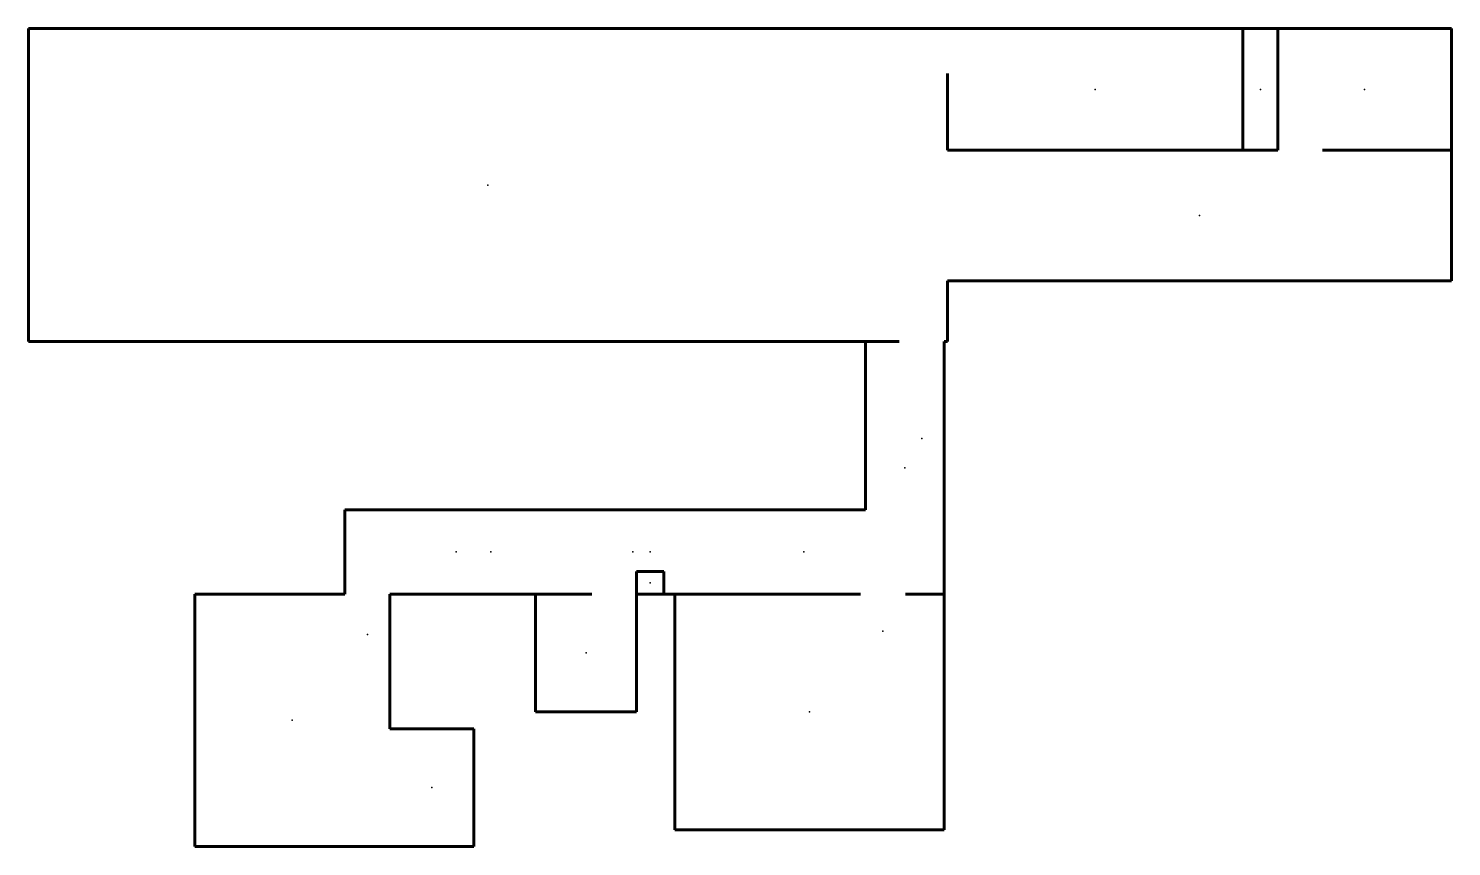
# Model space of a CAD drawing. Header units: millimetres. Extents: x 0 to 761, y 30 to 468.
import ezdxf

# ---------------------------------------------------------------- set-up
doc = ezdxf.new("R2010")
doc.units = ezdxf.units.MM
doc.linetypes.add('K5LT_BASIC', pattern=[0])

msp = doc.modelspace()

# ---------------------------------------------------------------- linework, layer by layer
at = {"color": 143, "linetype": 'K5LT_BASIC', "lineweight": 60, "true_color": 0x33acca}
for p, q in [((0, 467.78), (491.7, 467.78)), ((0, 300.38), (0, 467.78)), ((491.7, 467.78), (649.8, 467.78)), ((649.8, 467.78), (649.8, 402.68)), ((668.4, 467.78), (649.8, 467.78)), ((668.4, 402.68), (668.4, 467.78)), ((668.4, 467.78), (761.4, 467.78)), ((761.4, 467.78), (761.4, 402.68)), ((491.7, 402.68), (491.7, 443.78)), ((649.8, 402.68), (491.7, 402.68)), ((491.7, 402.68), (668.4, 402.68)), ((649.8, 402.68), (668.4, 402.68)), ((761.4, 402.68), (692.4, 402.68)), ((761.4, 402.68), (761.4, 332.93)), ((761.4, 332.93), (491.7, 332.93)), ((491.7, 332.93), (491.7, 300.38)), ((465.9, 300.38), (0, 300.38)), ((465.9, 300.38), (447.9, 300.38)), ((447.9, 300.38), (447.9, 210.38)), ((491.7, 300.38), (489.9, 300.38)), ((489.9, 165.38), (489.9, 300.38)), ((169.35, 165.38), (169.35, 210.38)), ((169.35, 210.38), (325.35, 210.38)), ((339.9, 210.38), (325.35, 210.38)), ((339.9, 210.38), (447.9, 210.38)), ((489.9, 210.38), (489.9, 165.38)), ((339.9, 177.38), (325.35, 177.38)), ((325.35, 177.38), (325.35, 165.38)), ((339.9, 165.38), (339.9, 177.38)), ((169.35, 165.38), (88.95, 165.38)), ((88.95, 165.38), (88.95, 30.38)), ((301.35, 165.38), (193.35, 165.38)), ((193.35, 93.38), (193.35, 165.38)), ((301.35, 165.38), (271.35, 165.38)), ((271.35, 165.38), (271.35, 102.38)), ((325.35, 165.38), (339.9, 165.38)), ((325.35, 102.38), (325.35, 165.38)), ((345.9, 165.38), (339.9, 165.38)), ((345.9, 165.38), (345.9, 39.38)), ((345.9, 165.38), (445.2, 165.38)), ((469.2, 165.38), (489.9, 165.38)), ((489.9, 165.38), (469.2, 165.38)), ((489.9, 39.38), (489.9, 165.38)), ((271.35, 102.38), (325.35, 102.38)), ((193.35, 93.38), (238.35, 93.38)), ((238.35, 93.38), (238.35, 30.38)), ((345.9, 39.38), (489.9, 39.38)), ((88.95, 30.38), (193.35, 30.38)), ((238.35, 30.38), (193.35, 30.38))]:
    msp.add_line(p, q, dxfattribs=at)
for p in [(570.75, 435.23), (659.1, 435.23), (714.9, 435.23), (245.85, 384.08), (626.55, 367.8), (477.9, 248.48), (468.9, 232.88), (228.9, 187.88), (247.35, 187.88), (323.4, 187.88), (332.62, 187.88), (414.9, 187.88), (332.62, 171.38), (457.2, 145.58), (181.35, 143.71), (298.35, 133.88), (417.9, 102.38), (141.15, 97.88), (215.85, 61.88)]:
    msp.add_point(p)

doc.saveas('drawing.dxf')
